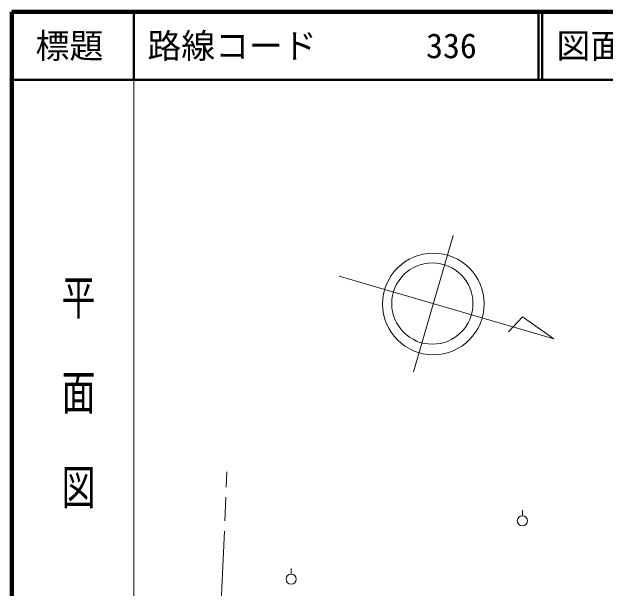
# Model space of a CAD drawing. Units: millimetres, scale not verified. Extents: x 40000 to 680000, y 20000 to 380000.
# Drawn here: x 40000 to 127565, y 295010 to 380000 of the extents above; entities that cross this region are included whole.
import ezdxf
from ezdxf.enums import TextEntityAlignment as Align

# ---------------------------------------------------------------- set-up
doc = ezdxf.new("R2010")
doc.units = ezdxf.units.MM
doc.header["$LTSCALE"] = 1000
doc.linetypes.add('CHAIN', pattern=[18.5, 12, -1.5, 3.5, -1.5])
for name, color, linetype, lineweight in [('M-BGD', 7, 'Continuous', 13), ('M-BMK', 2, 'CHAIN', 13), ('M-TTL', 2, 'Continuous', 140), ('M-TTL-BAND', 7, 'Continuous', 13), ('M-TTL-LINE', 7, 'Continuous', 50)]:
    doc.layers.add(name, color=color, linetype=linetype, lineweight=lineweight)
doc.layers.add('M-TTL-TXT', color=7, linetype='Continuous')
doc.styles.add('@ＭＳ ゴシック', font='')
doc.styles.add('ＭＳ ゴシック', font='')
doc.styles.get('@ＭＳ ゴシック').set_extended_font_data('@MS Gothic')
doc.styles.get('ＭＳ ゴシック').set_extended_font_data('MS Gothic')

msp = doc.modelspace()

# ---------------------------------------------------------------- linework, layer by layer
at = {"layer": 'M-BGD'}
for p, q in [((105159, 347042), (99293, 326898)), ((88317, 341020), (120001, 331794)), ((115352, 335027), (113312, 332830)), ((120001, 331794), (115352, 335027)), ((115350, 305691), (115350, 306491)), ((81216, 297092), (81216, 297892))]:
    msp.add_line(p, q, dxfattribs=at)
for centre, radius in [((102214, 336929), 7493), ((102065, 336982), 5995), ((115350, 304941), 750), ((81216, 296342), 750)]:
    msp.add_circle(centre, radius, dxfattribs=at)
at = {"layer": 'M-BMK'}
msp.add_line((70036, 272949), (71751, 312161), dxfattribs=at)
at = {"layer": 'M-TTL'}
for p, q in [((40000, 380000), (40000, 20000)), ((680000, 380000), (40000, 380000))]:
    msp.add_line(p, q, dxfattribs=at)
at = {"layer": 'M-TTL-BAND'}
msp.add_line((58000, 370000), (58000, 20000), dxfattribs=at)
at = {"layer": 'M-TTL-LINE'}
for p, q in [((58000, 380000), (58000, 370000)), ((117750, 380000), (117750, 370000)), ((118250, 380000), (118250, 370000)), ((40000, 370000), (680000, 370000))]:
    msp.add_line(p, q, dxfattribs=at)

# ---------------------------------------------------------------- texts
at = {"layer": 'M-TTL-BAND', "style": '@ＭＳ ゴシック', "width": 1.4}
msp.add_text('平  面  図', height=3666, rotation=270, dxfattribs=at).set_placement((49777, 306475), align=Align.MIDDLE_RIGHT)
at = {"layer": 'M-TTL-TXT', "style": 'ＭＳ ゴシック'}
msp.add_text('標題', height=3666, dxfattribs=at).set_placement((48500, 375000), align=Align.MIDDLE_CENTER)
for s, p in [('路線コード', (60000, 375000)), ('336', (101142, 375000)), ('図面コード', (120380, 375000))]:
    msp.add_text(s, height=3666, dxfattribs=at).set_placement(p, align=Align.MIDDLE_LEFT)

doc.saveas('drawing.dxf')
